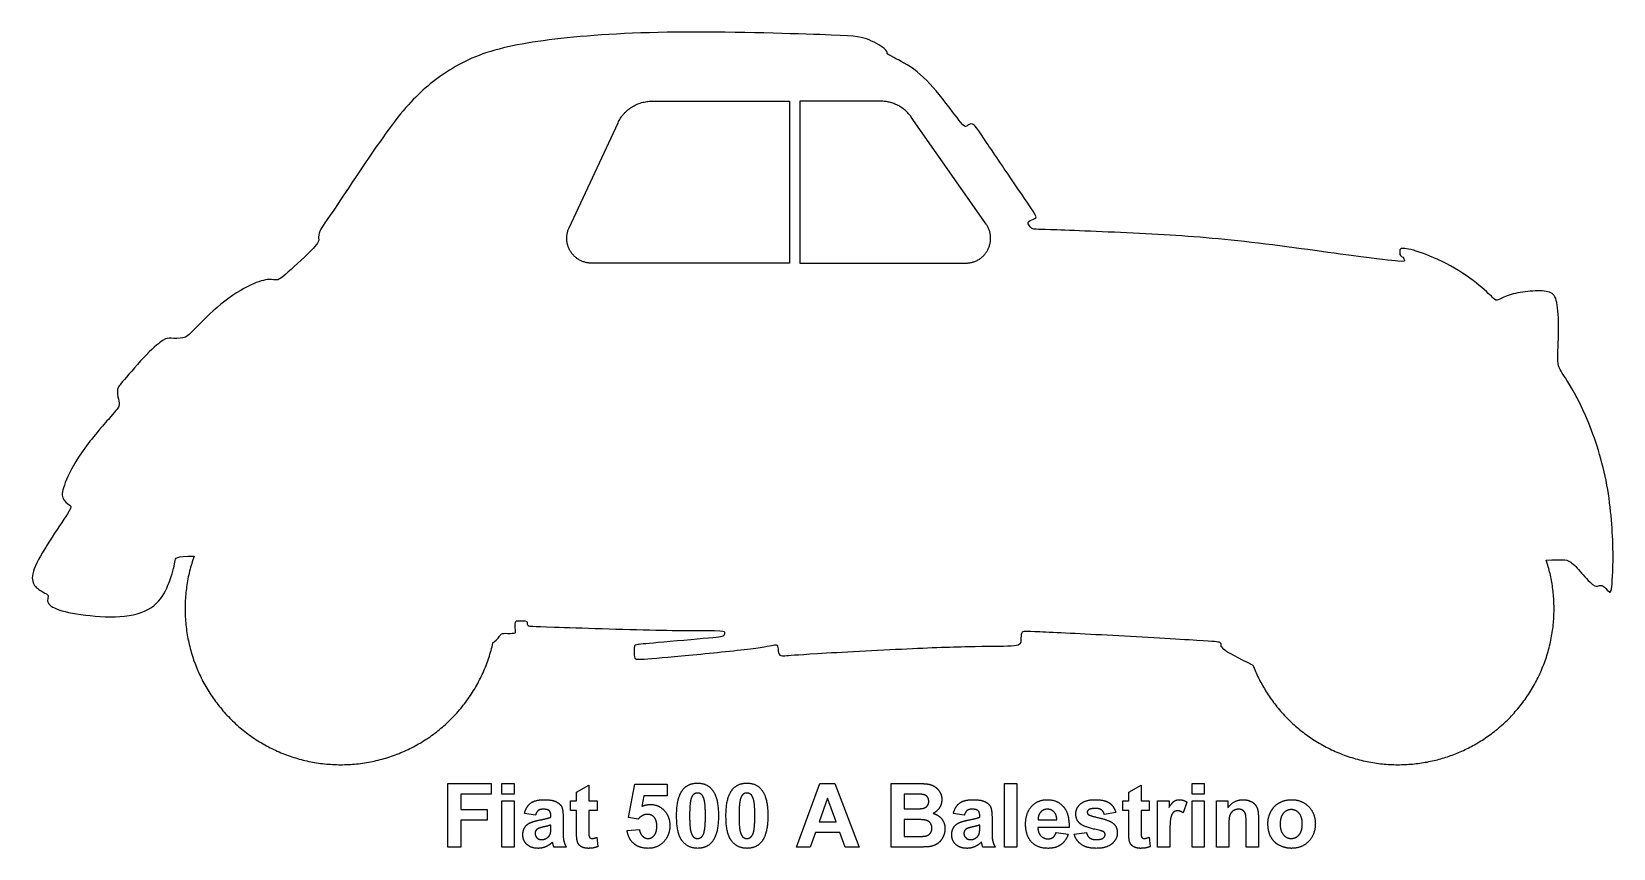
# Model space of a CAD drawing. Header units: millimetres. Extents: x -155 to 163, y -128 to 149.
# Drawn here: x 19 to 86.6, y -79.6 to -44.7 of the extents above; entities that cross this region are included whole.
import ezdxf

# ---------------------------------------------------------------- set-up
doc = ezdxf.new("R2010")
doc.units = ezdxf.units.MM
doc.header["$MEASUREMENT"] = 0
doc.layers.add('Layer 03', color=5, linetype='Continuous')

msp = doc.modelspace()

# ---------------------------------------------------------------- linework, layer by layer
at = {"layer": 'Layer 03'}
for p, q in [((45.497, -47.712), (51.379, -47.712)), ((51.379, -47.712), (51.379, -54.621)), ((55.277, -47.712), (51.817, -47.712)), ((51.817, -47.712), (51.817, -54.621)), ((59.774, -52.953), (56.579, -48.391)), ((41.966, -53.113), (44.056, -48.631)), ((51.379, -54.621), (42.927, -54.621)), ((51.817, -54.621), (58.905, -54.621)), ((36.783, -76.831), (38.64, -76.831)), ((36.783, -79.549), (36.783, -76.831)), ((38.64, -76.831), (38.64, -77.287)), ((39.095, -77.287), (39.095, -76.831)), ((39.095, -76.831), (39.619, -76.831)), ((39.619, -76.831), (39.619, -77.287)), ((42.285, -77.203), (42.809, -76.899)), ((42.809, -76.899), (42.809, -77.574)), ((44.497, -78.288), (44.767, -76.865)), ((44.767, -76.865), (46.151, -76.865)), ((46.151, -76.865), (46.151, -77.355)), ((51.67, -79.549), (52.67, -76.831)), ((52.67, -76.831), (53.309, -76.831)), ((53.309, -76.831), (54.353, -79.549)), ((55.721, -79.549), (55.721, -76.831)), ((55.721, -76.831), (56.816, -76.831)), ((60.565, -79.549), (60.565, -76.831)), ((60.565, -76.831), (61.088, -76.831)), ((61.088, -76.831), (61.088, -79.549)), ((65.864, -77.203), (66.388, -76.899)), ((66.388, -76.899), (66.388, -77.574)), ((68.565, -77.287), (68.565, -76.831)), ((68.565, -76.831), (69.088, -76.831)), ((69.088, -76.831), (69.088, -77.287)), ((38.64, -77.287), (37.34, -77.287)), ((37.34, -77.287), (37.34, -77.945)), ((39.619, -77.287), (39.095, -77.287)), ((39.095, -79.549), (39.095, -77.574)), ((39.095, -77.574), (39.619, -77.574)), ((39.619, -77.574), (39.619, -79.549)), ((42.032, -77.979), (42.032, -77.574)), ((42.032, -77.574), (42.285, -77.574)), ((42.285, -77.574), (42.285, -77.203)), ((42.809, -77.574), (43.163, -77.574)), ((43.163, -77.574), (43.163, -77.979)), ((45.158, -77.355), (45.072, -77.809)), ((46.151, -77.355), (45.158, -77.355)), ((52.995, -77.456), (52.642, -78.469)), ((53.364, -78.469), (52.995, -77.456)), ((56.278, -77.287), (56.278, -77.912)), ((56.589, -77.287), (56.278, -77.287)), ((65.611, -77.979), (65.611, -77.574)), ((65.611, -77.574), (65.864, -77.574)), ((65.864, -77.574), (65.864, -77.203)), ((66.388, -77.574), (66.742, -77.574)), ((66.742, -77.574), (66.742, -77.979)), ((67.097, -79.549), (67.097, -77.574)), ((67.097, -77.574), (67.586, -77.574)), ((67.586, -77.574), (67.586, -77.853)), ((68.346, -77.623), (68.185, -78.081)), ((69.088, -77.287), (68.565, -77.287)), ((68.565, -79.549), (68.565, -77.574)), ((68.565, -77.574), (69.088, -77.574)), ((69.088, -77.574), (69.088, -79.549)), ((69.611, -79.549), (69.611, -77.574)), ((69.611, -77.574), (70.101, -77.574)), ((70.101, -77.574), (70.101, -77.862)), ((37.34, -77.945), (38.471, -77.945)), ((38.471, -77.945), (38.471, -78.401)), ((40.53, -78.182), (40.058, -78.114)), ((41.188, -78.266), (41.188, -78.213)), ((41.712, -78.286), (41.712, -78.898)), ((42.285, -77.979), (42.032, -77.979)), ((42.285, -78.849), (42.285, -77.979)), ((43.163, -77.979), (42.809, -77.979)), ((42.809, -77.979), (42.809, -78.795)), ((44.916, -78.35), (44.497, -78.288)), ((56.278, -77.912), (56.633, -77.912)), ((58.843, -78.182), (58.371, -78.114)), ((59.501, -78.266), (59.501, -78.213)), ((60.025, -78.286), (60.025, -78.898)), ((65.307, -78.064), (64.818, -78.148)), ((65.864, -77.979), (65.611, -77.979)), ((65.864, -78.849), (65.864, -77.979)), ((66.742, -77.979), (66.388, -77.979)), ((66.388, -77.979), (66.388, -78.795)), ((71.401, -78.318), (71.401, -79.549)), ((38.471, -78.401), (37.34, -78.401)), ((37.34, -78.401), (37.34, -79.549)), ((41.188, -78.708), (41.188, -78.604)), ((44.446, -78.844), (44.969, -78.789)), ((52.483, -78.924), (52.266, -79.549)), ((53.53, -78.924), (52.483, -78.924)), ((52.642, -78.469), (53.364, -78.469)), ((53.757, -79.549), (53.53, -78.924)), ((56.278, -78.367), (56.278, -79.093)), ((56.729, -78.367), (56.278, -78.367)), ((59.501, -78.708), (59.501, -78.604)), ((63.316, -78.705), (61.982, -78.705)), ((61.992, -78.384), (62.793, -78.384)), ((62.759, -78.924), (63.282, -78.992)), ((63.535, -78.992), (64.058, -78.924)), ((67.62, -78.938), (67.62, -79.549)), ((70.135, -78.654), (70.135, -79.549)), ((70.877, -79.549), (70.877, -78.541)), ((37.34, -79.549), (36.783, -79.549)), ((39.619, -79.549), (39.095, -79.549)), ((41.847, -79.549), (41.323, -79.549)), ((43.155, -79.128), (43.197, -79.524)), ((52.266, -79.549), (51.67, -79.549)), ((54.353, -79.549), (53.757, -79.549)), ((56.653, -79.549), (55.721, -79.549)), ((56.278, -79.093), (56.795, -79.093)), ((60.16, -79.549), (59.636, -79.549)), ((61.088, -79.549), (60.565, -79.549)), ((66.734, -79.128), (66.776, -79.524)), ((67.62, -79.549), (67.097, -79.549)), ((69.088, -79.549), (68.565, -79.549)), ((70.135, -79.549), (69.611, -79.549)), ((71.401, -79.549), (70.877, -79.549))]:
    msp.add_line(p, q, dxfattribs=at)
for points, knots in [([(83.693, -67.3), (84.381, -67.268), (84.699, -67.279), (85.08, -67.724), (85.757, -68.475), (85.916, -68.38), (86.106, -68.359), (86.371, -68.666), (86.487, -68.74), (86.591, -66.965), (86.373, -63.881), (85.38, -60.937), (84.383, -59.291), (84.129, -59.022), (84.253, -57.411), (84.169, -56.153), (83.918, -55.805), (83.139, -55.793), (82.228, -55.913), (81.629, -56.189), (81.545, -56.261), (81.077, -55.74), (79.819, -54.794), (78.297, -54.111), (77.459, -53.943), (77.435, -54.087), (77.435, -54.326), (77.59, -54.35), (77.65, -54.518), (77.626, -54.578), (76.001, -54.399), (70.531, -53.614), (66.732, -53.36), (62.074, -53.171), (61.75, -53.196), (61.571, -52.977), (61.531, -52.839), (61.92, -52.701), (61.952, -52.636), (60.944, -51.179), (59.476, -49.008), (59.188, -48.577), (58.917, -48.816), (58.805, -48.8), (57.924, -47.581), (56.838, -46.343), (55.657, -45.771), (55.523, -45.676), (55.58, -45.523), (54.647, -44.971), (53.827, -44.895), (46.112, -44.666), (41.024, -45.024), (37.951, -45.638), (35.943, -46.949), (34.509, -48.424), (31.713, -52.692), (31.254, -53.284), (31.273, -53.59), (31.292, -53.8), (29.761, -55.202), (29.495, -55.389), (29.229, -55.269), (28.457, -55.455), (27.091, -56.286), (25.79, -57.637), (25.545, -57.847), (24.898, -57.829), (24.723, -57.812), (24.006, -58.389), (22.798, -59.806), (22.658, -59.946), (22.711, -60.489), (22.816, -60.699), (22.484, -61.066), (21.005, -62.774), (20.366, -64.118), (20.263, -64.689), (20.685, -64.986), (20.754, -65.021), (19.889, -66.307), (19.047, -67.66), (19.002, -68.322), (19.44, -68.648), (19.754, -68.771), (19.72, -68.906), (19.653, -69.086), (19.999, -69.429), (21.462, -69.701), (23.286, -69.767), (24.453, -69.225), (24.919, -68.257), (25.193, -67.236), (25.143, -67.13), (25.957, -67.13)], [2700.561736, 2700.561736, 2700.561736, 2700.561736, 2702.844275, 2705.126815, 2707.409355, 2709.691895, 2711.974435, 2714.256975, 2716.539515, 2718.822055, 2721.104595, 2723.387135, 2725.669675, 2727.952215, 2730.234755, 2732.517295, 2734.799835, 2737.082375, 2739.364915, 2741.647455, 2743.929994, 2746.212534, 2748.495074, 2750.777614, 2753.060154, 2755.342694, 2757.625234, 2759.907774, 2762.190314, 2764.472854, 2766.755394, 2769.037934, 2771.320474, 2773.603014, 2775.885554, 2778.168094, 2780.450634, 2782.733174, 2785.015713, 2787.298253, 2789.580793, 2791.863333, 2794.145873, 2796.428413, 2798.710953, 2800.993493, 2803.276033, 2805.558573, 2807.841113, 2810.123653, 2812.406193, 2814.688733, 2816.971273, 2819.253813, 2821.536353, 2823.818893, 2826.101432, 2828.383972, 2830.666512, 2832.949052, 2835.231592, 2837.514132, 2839.796672, 2842.079212, 2844.361752, 2846.644292, 2848.926832, 2851.209372, 2853.491912, 2855.774452, 2858.056992, 2860.339532, 2862.622072, 2864.904612, 2867.187151, 2869.469691, 2871.752231, 2874.034771, 2876.317311, 2878.599851, 2880.882391, 2883.164931, 2885.447471, 2887.730011, 2890.012551, 2892.295091, 2894.577631, 2896.860171, 2899.142711, 2901.425251, 2903.707791, 2905.990331, 2908.27287, 2910.55541, 2910.55541, 2910.55541, 2910.55541]), ([(38.715, -70.831), (38.922, -70.671), (39.047, -70.428), (39.18, -70.418), (39.715, -70.433), (39.668, -70.327), (39.663, -69.883), (39.73, -69.883), (40.16, -69.888), (40.169, -69.926), (40.184, -70.127), (40.408, -70.117), (46.258, -70.327), (48.542, -70.287), (48.609, -70.354), (48.609, -70.545), (48.379, -70.593), (45.378, -70.851), (44.747, -70.908), (44.756, -70.975), (44.728, -71.51), (44.862, -71.558), (46.879, -71.377), (50.13, -71.059), (50.851, -70.868), (50.88, -70.971), (50.91, -71.368), (51.071, -71.397), (51.91, -71.309), (56.749, -71.054), (59.457, -70.96), (61.272, -70.984), (61.272, -70.753), (61.272, -70.309), (61.52, -70.327), (65.036, -70.486), (69.448, -70.753), (69.796, -70.773), (69.796, -70.947), (69.796, -71.044), (70.474, -71.45), (71.163, -71.774)], [2951.533953, 2951.533953, 2951.533953, 2951.533953, 2953.649006, 2955.76406, 2957.879114, 2959.994167, 2962.109221, 2964.224275, 2966.339329, 2968.454382, 2970.569436, 2972.68449, 2974.799544, 2976.914597, 2979.029651, 2981.144705, 2983.259759, 2985.374812, 2987.489866, 2989.60492, 2991.719974, 2993.835028, 2995.950081, 2998.065135, 3000.180189, 3002.295243, 3004.410296, 3006.52535, 3008.640404, 3010.755458, 3012.870511, 3014.985565, 3017.100619, 3019.215673, 3021.330726, 3023.44578, 3025.560834, 3027.675888, 3029.790941, 3031.905995, 3034.021049, 3034.021049, 3034.021049, 3034.021049])]:
    msp.add_open_spline(points, degree=3, knots=knots, dxfattribs=at)
for points, weights in [([(44.056, -48.631), (44.484, -47.712), (45.497, -47.712)], [1, 0.843391445813, 1]), ([(56.579, -48.391), (56.105, -47.712), (55.277, -47.712)], [1, 0.887010833178, 1])]:
    msp.add_rational_spline(points, weights, degree=2, dxfattribs=at)
for points, weights, knots in [([(42.927, -54.621), (42.345, -54.621), (42.033, -54.131), (41.72, -53.64), (41.966, -53.113)], [1, 0.876726755707, 1, 0.876726755707, 1], [453.902899, 453.902899, 453.902899, 455.910028, 455.910028, 457.917157, 457.917157, 457.917157]), ([(58.905, -54.621), (59.549, -54.621), (59.846, -54.05), (60.143, -53.48), (59.774, -52.953)], [1, 0.854911870673, 1, 0.854911870673, 1], [436.134171, 436.134171, 436.134171, 438.315833, 438.315833, 440.497495, 440.497495, 440.497495]), ([(25.957, -67.13), (24.987, -69.839), (26.296, -72.401), (27.605, -74.964), (30.368, -75.765), (33.131, -76.567), (35.608, -75.103), (38.085, -73.639), (38.715, -70.831)], [1, 0.917878286345, 1, 0.917878286345, 1, 0.917878286345, 1, 0.917878286345, 1], [2910.55541, 2910.55541, 2910.55541, 2920.800046, 2920.800046, 2931.044681, 2931.044681, 2941.289317, 2941.289317, 2951.533953, 2951.533953, 2951.533953]), ([(71.163, -71.774), (73.502, -77.822), (79.608, -75.641), (85.714, -73.461), (83.693, -67.3)], [1, 0.716247909965, 1, 0.716247909965, 1], [2661.782537, 2661.782537, 2661.782537, 2681.172136, 2681.172136, 2700.561736, 2700.561736, 2700.561736])]:
    msp.add_rational_spline(points, weights, degree=2, knots=knots, dxfattribs=at)
for points in [[(46.826, -77.094), (47.05, -76.815), (47.45, -76.815)], [(47.45, -76.815), (47.851, -76.815), (48.076, -77.097)], [(48.936, -77.094), (49.16, -76.815), (49.56, -76.815)], [(49.56, -76.815), (49.96, -76.815), (50.186, -77.097)], [(56.816, -76.831), (57.141, -76.831), (57.301, -76.858)], [(57.301, -76.858), (57.461, -76.885), (57.587, -76.971)], [(57.587, -76.971), (57.713, -77.056), (57.797, -77.198)], [(40.058, -78.114), (40.136, -77.813), (40.327, -77.668)], [(40.327, -77.668), (40.519, -77.523), (40.896, -77.523)], [(40.896, -77.523), (41.239, -77.523), (41.407, -77.606)], [(41.407, -77.606), (41.575, -77.689), (41.643, -77.817)], [(46.556, -78.202), (46.556, -77.432), (46.826, -77.094)], [(47.166, -77.517), (47.113, -77.722), (47.113, -78.208)], [(47.281, -77.298), (47.207, -77.359), (47.166, -77.517)], [(47.45, -77.237), (47.356, -77.237), (47.281, -77.298)], [(47.618, -77.298), (47.545, -77.237), (47.45, -77.237)], [(47.74, -77.541), (47.691, -77.359), (47.618, -77.298)], [(47.788, -78.208), (47.788, -77.722), (47.74, -77.541)], [(48.076, -77.097), (48.345, -77.432), (48.345, -78.208)], [(48.665, -78.202), (48.665, -77.432), (48.936, -77.094)], [(49.276, -77.517), (49.222, -77.722), (49.222, -78.208)], [(49.391, -77.298), (49.317, -77.359), (49.276, -77.517)], [(49.56, -77.237), (49.465, -77.237), (49.391, -77.298)], [(49.728, -77.298), (49.655, -77.237), (49.56, -77.237)], [(49.849, -77.541), (49.801, -77.359), (49.728, -77.298)], [(49.898, -78.208), (49.898, -77.722), (49.849, -77.541)], [(50.186, -77.097), (50.455, -77.432), (50.455, -78.208)], [(57.051, -77.296), (56.971, -77.287), (56.589, -77.287)], [(57.255, -77.391), (57.187, -77.313), (57.051, -77.296)], [(57.244, -77.806), (57.324, -77.725), (57.324, -77.595)], [(57.324, -77.595), (57.324, -77.47), (57.255, -77.391)], [(57.881, -77.516), (57.881, -77.707), (57.781, -77.867)], [(57.797, -77.198), (57.881, -77.34), (57.881, -77.516)], [(58.371, -78.114), (58.449, -77.813), (58.64, -77.668)], [(58.64, -77.668), (58.832, -77.523), (59.209, -77.523)], [(59.209, -77.523), (59.552, -77.523), (59.72, -77.606)], [(59.72, -77.606), (59.888, -77.689), (59.956, -77.817)], [(61.718, -77.803), (61.976, -77.523), (62.371, -77.523)], [(62.371, -77.523), (62.814, -77.523), (63.071, -77.814)], [(63.805, -77.7), (64.008, -77.523), (64.434, -77.523)], [(64.434, -77.523), (64.839, -77.523), (65.036, -77.66)], [(65.036, -77.66), (65.233, -77.796), (65.307, -78.064)], [(67.586, -77.853), (67.705, -77.655), (67.8, -77.589)], [(67.8, -77.589), (67.896, -77.523), (68.016, -77.523)], [(68.016, -77.523), (68.187, -77.523), (68.346, -77.623)], [(70.101, -77.862), (70.356, -77.523), (70.744, -77.523)], [(70.744, -77.523), (70.915, -77.523), (71.057, -77.586)], [(71.057, -77.586), (71.198, -77.648), (71.271, -77.745)], [(71.933, -78.027), (72.061, -77.782), (72.294, -77.653)], [(72.294, -77.653), (72.528, -77.523), (72.816, -77.523)], [(72.816, -77.523), (73.262, -77.523), (73.546, -77.816)], [(40.649, -77.985), (40.576, -78.041), (40.53, -78.182)], [(40.854, -77.929), (40.723, -77.929), (40.649, -77.985)], [(40.693, -78.395), (41.05, -78.326), (41.188, -78.266)], [(41.118, -77.994), (41.048, -77.929), (40.854, -77.929)], [(41.188, -78.213), (41.188, -78.059), (41.118, -77.994)], [(41.643, -77.817), (41.712, -77.945), (41.712, -78.286)], [(45.313, -78.148), (45.092, -78.148), (44.916, -78.35)], [(45.072, -77.809), (45.248, -77.726), (45.432, -77.726)], [(45.601, -78.273), (45.491, -78.148), (45.313, -78.148)], [(45.432, -77.726), (45.782, -77.726), (46.025, -77.979)], [(45.712, -78.647), (45.712, -78.397), (45.601, -78.273)], [(46.025, -77.979), (46.269, -78.233), (46.269, -78.637)], [(46.802, -79.293), (46.556, -78.987), (46.556, -78.202)], [(47.113, -78.208), (47.113, -78.694), (47.161, -78.875)], [(47.734, -78.897), (47.788, -78.694), (47.788, -78.208)], [(48.345, -78.208), (48.345, -78.982), (48.074, -79.32)], [(48.912, -79.293), (48.665, -78.987), (48.665, -78.202)], [(49.222, -78.208), (49.222, -78.694), (49.271, -78.875)], [(49.844, -78.897), (49.898, -78.694), (49.898, -78.208)], [(50.455, -78.208), (50.455, -78.982), (50.184, -79.32)], [(56.633, -77.912), (56.949, -77.912), (57.026, -77.902)], [(57.026, -77.902), (57.165, -77.886), (57.244, -77.806)], [(57.781, -77.867), (57.681, -78.026), (57.509, -78.106)], [(57.509, -78.106), (57.754, -78.178), (57.885, -78.352)], [(58.962, -77.985), (58.889, -78.041), (58.843, -78.182)], [(59.167, -77.929), (59.036, -77.929), (58.962, -77.985)], [(59.006, -78.395), (59.363, -78.326), (59.501, -78.266)], [(59.431, -77.994), (59.361, -77.929), (59.167, -77.929)], [(59.501, -78.213), (59.501, -78.059), (59.431, -77.994)], [(59.956, -77.817), (60.025, -77.945), (60.025, -78.286)], [(61.459, -78.576), (61.459, -78.083), (61.718, -77.803)], [(62.104, -78.051), (61.99, -78.174), (61.992, -78.384)], [(62.394, -77.929), (62.218, -77.929), (62.104, -78.051)], [(62.672, -78.045), (62.558, -77.929), (62.394, -77.929)], [(62.793, -78.384), (62.787, -78.161), (62.672, -78.045)], [(63.071, -77.814), (63.327, -78.105), (63.316, -78.705)], [(63.603, -78.134), (63.603, -77.876), (63.805, -77.7)], [(63.837, -78.582), (63.603, -78.421), (63.603, -78.134)], [(64.152, -77.953), (64.092, -77.995), (64.092, -78.061)], [(64.092, -78.061), (64.092, -78.118), (64.144, -78.158)], [(64.144, -78.158), (64.215, -78.211), (64.631, -78.307)], [(64.447, -77.895), (64.241, -77.895), (64.152, -77.953)], [(64.698, -77.96), (64.61, -77.895), (64.447, -77.895)], [(64.631, -78.307), (65.047, -78.403), (65.212, -78.542)], [(64.818, -78.148), (64.786, -78.025), (64.698, -77.96)], [(67.661, -78.275), (67.62, -78.434), (67.62, -78.938)], [(67.775, -78.057), (67.703, -78.117), (67.661, -78.275)], [(67.952, -77.996), (67.848, -77.996), (67.775, -78.057)], [(68.185, -78.081), (68.06, -77.996), (67.952, -77.996)], [(70.174, -78.2), (70.135, -78.323), (70.135, -78.654)], [(70.319, -78.003), (70.213, -78.077), (70.174, -78.2)], [(70.559, -77.929), (70.426, -77.929), (70.319, -78.003)], [(70.737, -77.981), (70.663, -77.929), (70.559, -77.929)], [(70.844, -78.127), (70.811, -78.033), (70.737, -77.981)], [(70.877, -78.541), (70.877, -78.22), (70.844, -78.127)], [(71.271, -77.745), (71.344, -77.842), (71.372, -77.965)], [(71.372, -77.965), (71.401, -78.089), (71.401, -78.318)], [(71.806, -78.534), (71.806, -78.272), (71.933, -78.027)], [(72.465, -78.104), (72.329, -78.263), (72.329, -78.561)], [(72.802, -77.945), (72.602, -77.945), (72.465, -78.104)], [(73.138, -78.104), (73.003, -77.945), (72.802, -77.945)], [(73.274, -78.558), (73.274, -78.263), (73.138, -78.104)], [(73.546, -77.816), (73.831, -78.109), (73.831, -78.556)], [(39.99, -79.016), (39.99, -78.848), (40.068, -78.717)], [(40.165, -79.434), (39.99, -79.269), (39.99, -79.016)], [(40.068, -78.717), (40.146, -78.586), (40.287, -78.516)], [(40.287, -78.516), (40.428, -78.446), (40.693, -78.395)], [(40.611, -78.775), (40.513, -78.847), (40.513, -78.959)], [(40.513, -78.959), (40.513, -79.068), (40.592, -79.148)], [(40.884, -78.684), (40.675, -78.73), (40.611, -78.775)], [(41.188, -78.604), (41.092, -78.637), (40.884, -78.684)], [(41.049, -79.135), (41.14, -79.065), (41.169, -78.962)], [(41.169, -78.962), (41.188, -78.895), (41.188, -78.708)], [(41.712, -78.898), (41.712, -79.159), (41.74, -79.283)], [(42.302, -79.222), (42.285, -79.13), (42.285, -78.849)], [(42.809, -78.795), (42.809, -79.042), (42.819, -79.083)], [(44.729, -79.395), (44.492, -79.19), (44.446, -78.844)], [(44.969, -78.789), (44.99, -78.968), (45.096, -79.073)], [(45.603, -79.045), (45.712, -78.913), (45.712, -78.647)], [(46.269, -78.637), (46.269, -78.974), (46.075, -79.238)], [(47.161, -78.875), (47.209, -79.057), (47.282, -79.117)], [(47.619, -79.116), (47.693, -79.055), (47.734, -78.897)], [(49.271, -78.875), (49.319, -79.057), (49.392, -79.117)], [(49.729, -79.116), (49.803, -79.055), (49.844, -78.897)], [(57.224, -78.406), (57.11, -78.367), (56.729, -78.367)], [(57.178, -79.077), (57.302, -79.054), (57.381, -78.968)], [(57.399, -78.53), (57.338, -78.445), (57.224, -78.406)], [(57.381, -78.968), (57.459, -78.882), (57.459, -78.738)], [(57.459, -78.738), (57.459, -78.616), (57.399, -78.53)], [(57.885, -78.352), (58.016, -78.526), (58.016, -78.762)], [(58.016, -78.762), (58.016, -78.947), (57.929, -79.122)], [(58.303, -79.016), (58.303, -78.848), (58.381, -78.717)], [(58.478, -79.434), (58.303, -79.269), (58.303, -79.016)], [(58.381, -78.717), (58.459, -78.586), (58.6, -78.516)], [(58.6, -78.516), (58.741, -78.446), (59.006, -78.395)], [(58.924, -78.775), (58.826, -78.847), (58.826, -78.959)], [(58.826, -78.959), (58.826, -79.068), (58.905, -79.148)], [(59.197, -78.684), (58.988, -78.73), (58.924, -78.775)], [(59.501, -78.604), (59.405, -78.637), (59.197, -78.684)], [(59.362, -79.135), (59.453, -79.065), (59.482, -78.962)], [(59.482, -78.962), (59.501, -78.895), (59.501, -78.708)], [(60.025, -78.898), (60.025, -79.159), (60.053, -79.283)], [(61.655, -79.261), (61.459, -78.99), (61.459, -78.576)], [(61.982, -78.705), (61.988, -78.937), (62.112, -79.066)], [(62.63, -79.13), (62.715, -79.066), (62.759, -78.924)], [(63.282, -78.992), (63.181, -79.289), (62.964, -79.444)], [(63.842, -79.436), (63.608, -79.272), (63.535, -78.992)], [(64.639, -78.84), (64.007, -78.699), (63.837, -78.582)], [(64.058, -78.924), (64.092, -79.074), (64.194, -79.151)], [(64.815, -78.91), (64.776, -78.873), (64.639, -78.84)], [(64.783, -79.152), (64.852, -79.099), (64.852, -79.011)], [(64.852, -79.011), (64.852, -78.95), (64.815, -78.91)], [(65.375, -78.933), (65.375, -79.207), (65.149, -79.403)], [(65.212, -78.542), (65.375, -78.682), (65.375, -78.933)], [(65.881, -79.222), (65.864, -79.13), (65.864, -78.849)], [(66.388, -78.795), (66.388, -79.042), (66.398, -79.083)], [(71.933, -79.114), (71.806, -78.876), (71.806, -78.534)], [(72.329, -78.561), (72.329, -78.86), (72.465, -79.019)], [(72.465, -79.019), (72.602, -79.178), (72.802, -79.178)], [(72.802, -79.178), (73.003, -79.178), (73.138, -79.019)], [(73.138, -79.019), (73.274, -78.86), (73.274, -78.558)], [(73.831, -78.556), (73.831, -79.007), (73.544, -79.303)], [(40.645, -79.599), (40.341, -79.599), (40.165, -79.434)], [(40.592, -79.148), (40.67, -79.228), (40.791, -79.228)], [(40.969, -79.533), (40.817, -79.599), (40.645, -79.599)], [(40.791, -79.228), (40.927, -79.228), (41.049, -79.135)], [(41.255, -79.335), (41.121, -79.467), (40.969, -79.533)], [(41.273, -79.396), (41.26, -79.35), (41.255, -79.335)], [(41.323, -79.549), (41.303, -79.497), (41.273, -79.396)], [(41.74, -79.283), (41.769, -79.407), (41.847, -79.549)], [(42.374, -79.427), (42.322, -79.351), (42.302, -79.222)], [(42.539, -79.551), (42.427, -79.503), (42.374, -79.427)], [(42.79, -79.599), (42.65, -79.599), (42.539, -79.551)], [(43.197, -79.524), (43.017, -79.599), (42.79, -79.599)], [(42.819, -79.083), (42.829, -79.124), (42.864, -79.151)], [(42.864, -79.151), (42.899, -79.178), (42.95, -79.178)], [(42.95, -79.178), (43.021, -79.178), (43.155, -79.128)], [(45.341, -79.599), (44.965, -79.599), (44.729, -79.395)], [(45.096, -79.073), (45.201, -79.178), (45.338, -79.178)], [(45.338, -79.178), (45.494, -79.178), (45.603, -79.045)], [(46.075, -79.238), (45.81, -79.599), (45.341, -79.599)], [(47.45, -79.599), (47.048, -79.599), (46.802, -79.293)], [(47.282, -79.117), (47.356, -79.178), (47.45, -79.178)], [(47.45, -79.178), (47.545, -79.178), (47.619, -79.116)], [(48.074, -79.32), (47.851, -79.599), (47.45, -79.599)], [(49.56, -79.599), (49.158, -79.599), (48.912, -79.293)], [(49.392, -79.117), (49.465, -79.178), (49.56, -79.178)], [(49.56, -79.178), (49.655, -79.178), (49.729, -79.116)], [(50.184, -79.32), (49.96, -79.599), (49.56, -79.599)], [(57.321, -79.53), (57.182, -79.545), (56.653, -79.549)], [(56.795, -79.093), (57.097, -79.093), (57.178, -79.077)], [(57.692, -79.402), (57.541, -79.506), (57.321, -79.53)], [(57.929, -79.122), (57.842, -79.297), (57.692, -79.402)], [(58.958, -79.599), (58.653, -79.599), (58.478, -79.434)], [(58.905, -79.148), (58.983, -79.228), (59.104, -79.228)], [(59.282, -79.533), (59.13, -79.599), (58.958, -79.599)], [(59.104, -79.228), (59.239, -79.228), (59.362, -79.135)], [(59.568, -79.335), (59.434, -79.467), (59.282, -79.533)], [(59.586, -79.396), (59.573, -79.35), (59.568, -79.335)], [(59.636, -79.549), (59.616, -79.497), (59.586, -79.396)], [(60.053, -79.283), (60.082, -79.407), (60.16, -79.549)], [(62.42, -79.599), (61.903, -79.599), (61.655, -79.261)], [(62.112, -79.066), (62.235, -79.194), (62.419, -79.194)], [(62.419, -79.194), (62.544, -79.194), (62.63, -79.13)], [(62.964, -79.444), (62.747, -79.599), (62.42, -79.599)], [(64.479, -79.599), (64.077, -79.599), (63.842, -79.436)], [(64.194, -79.151), (64.296, -79.228), (64.479, -79.228)], [(64.479, -79.228), (64.681, -79.228), (64.783, -79.152)], [(65.149, -79.403), (64.922, -79.599), (64.479, -79.599)], [(65.953, -79.427), (65.901, -79.351), (65.881, -79.222)], [(66.118, -79.551), (66.006, -79.503), (65.953, -79.427)], [(66.369, -79.599), (66.229, -79.599), (66.118, -79.551)], [(66.776, -79.524), (66.596, -79.599), (66.369, -79.599)], [(66.398, -79.083), (66.408, -79.124), (66.443, -79.151)], [(66.443, -79.151), (66.478, -79.178), (66.529, -79.178)], [(66.529, -79.178), (66.6, -79.178), (66.734, -79.128)], [(72.306, -79.476), (72.061, -79.353), (71.933, -79.114)], [(72.82, -79.599), (72.55, -79.599), (72.306, -79.476)], [(73.544, -79.303), (73.256, -79.599), (72.82, -79.599)]]:
    msp.add_open_spline(points, degree=2, dxfattribs=at)

doc.saveas('drawing.dxf')
